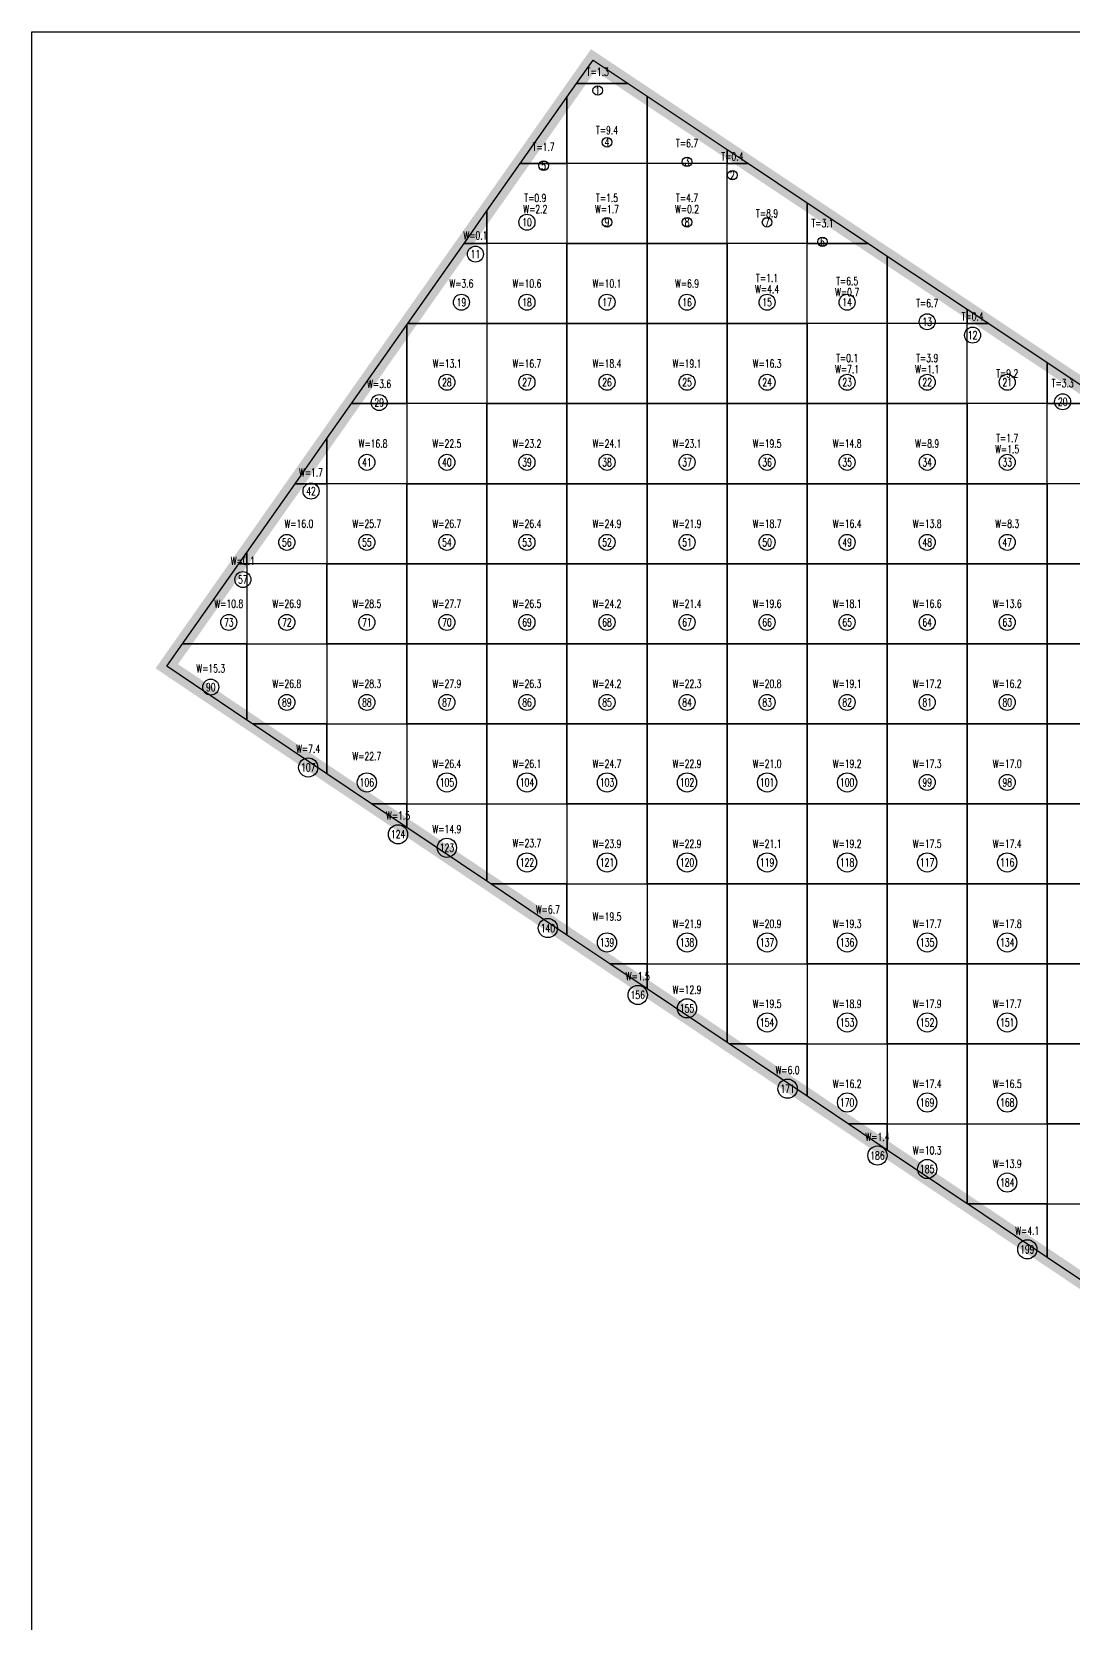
# Model space of a CAD drawing. Extents: x 4283 to 40403, y 1134 to 1764.
# Drawn here: x 7303.5 to 7368.5, y 1574.7 to 1674.1 of the extents above; entities that cross this region are included whole.
import ezdxf
from ezdxf.enums import TextEntityAlignment as Align

# ---------------------------------------------------------------- set-up
doc = ezdxf.new("R2010")
doc.units = 0
for name, color, linetype in [('tdz_6-3方格网', 2, 'Continuous'), ('tdz_6-3方格网计算', 7, 'Continuous'), ('tdz_土方计算图', 7, 'Continuous'), ('tdz_格田', 6, 'Continuous')]:
    doc.layers.add(name, color=color, linetype=linetype)
doc.styles.add('GLandNum', font='txt_____.ttf', dxfattribs={"width": 0.7, "height": 0.5})

msp = doc.modelspace()

# ---------------------------------------------------------------- linework, layer by layer
at = {"layer": 'tdz_6-3方格网', "linetype": 'Continuous'}
for points in [[(7340.716, 1670.86, 3405.156), (7337.486, 1670.86, 3405.269), (7338.517, 1672.325, 3405.199)], [(7341.888, 1670.078, 3405.134), (7341.888, 1665.86, 3405.283), (7336.888, 1665.86, 3405.661), (7336.888, 1670.009, 3405.309), (7337.486, 1670.86, 3405.269), (7340.716, 1670.86, 3405.156)], [(7336.888, 1670.009, 3405.309), (7336.888, 1665.86, 3405.661), (7333.971, 1665.86, 3405.507)], [(7346.888, 1666.747, 3405.036), (7346.888, 1665.86, 3404.977), (7341.888, 1665.86, 3405.283), (7341.888, 1670.078, 3405.134)], [(7348.22, 1665.86, 3405.01), (7346.888, 1665.86, 3404.977), (7346.888, 1666.747, 3405.036)], [(7333.971, 1665.86, 3405.507), (7336.888, 1665.86, 3405.661), (7336.888, 1660.86, 3406.066), (7331.888, 1660.86, 3406.116), (7331.888, 1662.898, 3405.648)], [(7336.888, 1665.86, 3405.661), (7336.888, 1660.86, 3406.066), (7341.888, 1660.86, 3405.89), (7341.888, 1665.86, 3405.283)], [(7341.888, 1665.86, 3405.283), (7341.888, 1660.86, 3405.89), (7346.888, 1660.86, 3405.621), (7346.888, 1665.86, 3404.977)], [(7351.888, 1663.416, 3404.938), (7351.888, 1660.86, 3405.013), (7346.888, 1660.86, 3405.621), (7346.888, 1665.86, 3404.977), (7348.22, 1665.86, 3405.01)], [(7331.888, 1662.898, 3405.648), (7331.888, 1660.86, 3406.116), (7330.456, 1660.86, 3405.744)], [(7355.725, 1660.86, 3404.864), (7351.888, 1660.86, 3405.013), (7351.888, 1663.416, 3404.938)], [(7330.456, 1660.86, 3405.744), (7331.888, 1660.86, 3406.116), (7331.888, 1655.86, 3406.341), (7326.94, 1655.86, 3405.982)], [(7331.888, 1660.86, 3406.116), (7331.888, 1655.86, 3406.341), (7336.888, 1655.86, 3406.243), (7336.888, 1660.86, 3406.066)], [(7336.888, 1660.86, 3406.066), (7336.888, 1655.86, 3406.243), (7341.888, 1655.86, 3406.257), (7341.888, 1660.86, 3405.89)], [(7341.888, 1660.86, 3405.89), (7341.888, 1655.86, 3406.257), (7346.888, 1655.86, 3406.205), (7346.888, 1660.86, 3405.621)], [(7346.888, 1660.86, 3405.621), (7346.888, 1655.86, 3406.205), (7351.888, 1655.86, 3405.971), (7351.888, 1660.86, 3405.013)], [(7356.888, 1660.085, 3404.841), (7356.888, 1655.86, 3405.266), (7351.888, 1655.86, 3405.971), (7351.888, 1660.86, 3405.013), (7355.725, 1660.86, 3404.864)], [(7361.888, 1656.753, 3404.743), (7361.888, 1655.86, 3404.684), (7356.888, 1655.86, 3405.266), (7356.888, 1660.085, 3404.841)], [(7363.229, 1655.86, 3404.717), (7361.888, 1655.86, 3404.684), (7361.888, 1656.753, 3404.743)], [(7326.888, 1655.786, 3405.986), (7326.888, 1650.86, 3406.616), (7323.425, 1650.86, 3406.22)], [(7326.94, 1655.86, 3405.982), (7331.888, 1655.86, 3406.341), (7331.888, 1650.86, 3406.517), (7326.888, 1650.86, 3406.616), (7326.888, 1655.786, 3405.986)], [(7331.888, 1655.86, 3406.341), (7331.888, 1650.86, 3406.517), (7336.888, 1650.86, 3406.578), (7336.888, 1655.86, 3406.243)], [(7336.888, 1655.86, 3406.243), (7336.888, 1650.86, 3406.578), (7341.888, 1650.86, 3406.639), (7341.888, 1655.86, 3406.257)], [(7341.888, 1655.86, 3406.257), (7341.888, 1650.86, 3406.639), (7346.888, 1650.86, 3406.499), (7346.888, 1655.86, 3406.205)], [(7346.888, 1655.86, 3406.205), (7346.888, 1650.86, 3406.499), (7351.888, 1650.86, 3406.253), (7351.888, 1655.86, 3405.971)], [(7351.888, 1655.86, 3405.971), (7351.888, 1650.86, 3406.253), (7356.888, 1650.86, 3405.887), (7356.888, 1655.86, 3405.266)], [(7356.888, 1655.86, 3405.266), (7356.888, 1650.86, 3405.887), (7361.888, 1650.86, 3405.513), (7361.888, 1655.86, 3404.684)], [(7366.888, 1653.422, 3404.646), (7366.888, 1650.86, 3404.856), (7361.888, 1650.86, 3405.513), (7361.888, 1655.86, 3404.684), (7363.229, 1655.86, 3404.717)], [(7370.734, 1650.86, 3404.571), (7366.888, 1650.86, 3404.856), (7366.888, 1653.422, 3404.646)], [(7323.425, 1650.86, 3406.22), (7326.888, 1650.86, 3406.616), (7326.888, 1645.86, 3406.82), (7321.888, 1645.86, 3406.712), (7321.888, 1648.674, 3406.324)], [(7326.888, 1650.86, 3406.616), (7326.888, 1645.86, 3406.82), (7331.888, 1645.86, 3406.821), (7331.888, 1650.86, 3406.517)], [(7331.888, 1650.86, 3406.517), (7331.888, 1645.86, 3406.821), (7336.888, 1645.86, 3406.73), (7336.888, 1650.86, 3406.578)], [(7336.888, 1650.86, 3406.578), (7336.888, 1645.86, 3406.73), (7341.888, 1645.86, 3406.624), (7341.888, 1650.86, 3406.639)], [(7341.888, 1650.86, 3406.639), (7341.888, 1645.86, 3406.624), (7346.888, 1645.86, 3406.416), (7346.888, 1650.86, 3406.499)], [(7346.888, 1650.86, 3406.499), (7346.888, 1645.86, 3406.416), (7351.888, 1645.86, 3406.209), (7351.888, 1650.86, 3406.253)], [(7351.888, 1650.86, 3406.253), (7351.888, 1645.86, 3406.209), (7356.888, 1645.86, 3406.041), (7356.888, 1650.86, 3405.887)], [(7356.888, 1650.86, 3405.887), (7356.888, 1645.86, 3406.041), (7361.888, 1645.86, 3405.77), (7361.888, 1650.86, 3405.513)], [(7361.888, 1650.86, 3405.513), (7361.888, 1645.86, 3405.77), (7366.888, 1645.86, 3405.394), (7366.888, 1650.86, 3404.856)], [(7371.888, 1650.091, 3404.548), (7371.888, 1645.86, 3405.017), (7366.888, 1645.86, 3405.394), (7366.888, 1650.86, 3404.856), (7370.734, 1650.86, 3404.571)], [(7321.888, 1648.674, 3406.324), (7321.888, 1645.86, 3406.712), (7319.91, 1645.86, 3406.458)], [(7319.91, 1645.86, 3406.458), (7321.888, 1645.86, 3406.712), (7321.888, 1640.86, 3407), (7316.888, 1640.86, 3406.796), (7316.888, 1641.562, 3406.662)], [(7321.888, 1645.86, 3406.712), (7321.888, 1640.86, 3407), (7326.888, 1640.86, 3406.912), (7326.888, 1645.86, 3406.82)], [(7326.888, 1645.86, 3406.82), (7326.888, 1640.86, 3406.912), (7331.888, 1640.86, 3406.821), (7331.888, 1645.86, 3406.821)], [(7331.888, 1645.86, 3406.821), (7331.888, 1640.86, 3406.821), (7336.888, 1640.86, 3406.73), (7336.888, 1645.86, 3406.73)], [(7336.888, 1645.86, 3406.73), (7336.888, 1640.86, 3406.73), (7341.888, 1640.86, 3406.541), (7341.888, 1645.86, 3406.624)], [(7341.888, 1645.86, 3406.624), (7341.888, 1640.86, 3406.541), (7346.888, 1640.86, 3406.334), (7346.888, 1645.86, 3406.416)], [(7346.888, 1645.86, 3406.416), (7346.888, 1640.86, 3406.334), (7351.888, 1640.86, 3406.219), (7351.888, 1645.86, 3406.209)], [(7351.888, 1645.86, 3406.209), (7351.888, 1640.86, 3406.219), (7356.888, 1640.86, 3406.114), (7356.888, 1645.86, 3406.041)], [(7356.888, 1645.86, 3406.041), (7356.888, 1640.86, 3406.114), (7361.888, 1640.86, 3406.009), (7361.888, 1645.86, 3405.77)], [(7361.888, 1645.86, 3405.77), (7361.888, 1640.86, 3406.009), (7366.888, 1640.86, 3405.652), (7366.888, 1645.86, 3405.394)], [(7366.888, 1645.86, 3405.394), (7366.888, 1640.86, 3405.652), (7371.888, 1640.86, 3405.262), (7371.888, 1645.86, 3405.017)], [(7316.394, 1640.86, 3406.695), (7316.888, 1640.86, 3406.796), (7316.888, 1635.86, 3407), (7312.879, 1635.86, 3406.933)], [(7316.888, 1641.562, 3406.662), (7316.888, 1640.86, 3406.796), (7316.394, 1640.86, 3406.695)], [(7316.888, 1640.86, 3406.796), (7316.888, 1635.86, 3407), (7321.888, 1635.86, 3407), (7321.888, 1640.86, 3407)], [(7321.888, 1640.86, 3407), (7321.888, 1635.86, 3407), (7326.888, 1635.86, 3406.912), (7326.888, 1640.86, 3406.912)], [(7326.888, 1640.86, 3406.912), (7326.888, 1635.86, 3406.912), (7331.888, 1635.86, 3406.822), (7331.888, 1640.86, 3406.821)], [(7331.888, 1640.86, 3406.821), (7331.888, 1635.86, 3406.822), (7336.888, 1635.86, 3406.666), (7336.888, 1640.86, 3406.73)], [(7336.888, 1640.86, 3406.73), (7336.888, 1635.86, 3406.666), (7341.888, 1635.86, 3406.503), (7341.888, 1640.86, 3406.541)], [(7341.888, 1640.86, 3406.541), (7341.888, 1635.86, 3406.503), (7346.888, 1635.86, 3406.398), (7346.888, 1640.86, 3406.334)], [(7346.888, 1640.86, 3406.334), (7346.888, 1635.86, 3406.398), (7351.888, 1635.86, 3406.292), (7351.888, 1640.86, 3406.219)], [(7351.888, 1640.86, 3406.219), (7351.888, 1635.86, 3406.292), (7356.888, 1635.86, 3406.16), (7356.888, 1640.86, 3406.114)], [(7356.888, 1640.86, 3406.114), (7356.888, 1635.86, 3406.16), (7361.888, 1635.86, 3406.028), (7361.888, 1640.86, 3406.009)], [(7361.888, 1640.86, 3406.009), (7361.888, 1635.86, 3406.028), (7366.888, 1635.86, 3405.916), (7366.888, 1640.86, 3405.652)], [(7366.888, 1640.86, 3405.652), (7366.888, 1635.86, 3405.916), (7371.888, 1635.86, 3405.521), (7371.888, 1640.86, 3405.262)], [(7312.879, 1635.86, 3406.933), (7316.888, 1635.86, 3407), (7316.888, 1631.092, 3406.891), (7311.888, 1634.451, 3407)], [(7316.888, 1631.092, 3406.891), (7316.888, 1635.86, 3407), (7321.888, 1635.86, 3407), (7321.888, 1630.86, 3406.902), (7317.234, 1630.86, 3406.883)], [(7321.888, 1635.86, 3407), (7321.888, 1630.86, 3406.902), (7326.888, 1630.86, 3406.914), (7326.888, 1635.86, 3406.912)], [(7326.888, 1635.86, 3406.912), (7326.888, 1630.86, 3406.914), (7331.888, 1630.86, 3406.791), (7331.888, 1635.86, 3406.822)], [(7331.888, 1635.86, 3406.822), (7331.888, 1630.86, 3406.791), (7336.888, 1630.86, 3406.673), (7336.888, 1635.86, 3406.666)], [(7336.888, 1635.86, 3406.666), (7336.888, 1630.86, 3406.673), (7341.888, 1630.86, 3406.541), (7341.888, 1635.86, 3406.503)], [(7341.888, 1635.86, 3406.503), (7341.888, 1630.86, 3406.541), (7346.888, 1630.86, 3406.409), (7346.888, 1635.86, 3406.398)], [(7346.888, 1635.86, 3406.398), (7346.888, 1630.86, 3406.409), (7351.888, 1630.86, 3406.277), (7351.888, 1635.86, 3406.292)], [(7351.888, 1635.86, 3406.292), (7351.888, 1630.86, 3406.277), (7356.888, 1630.86, 3406.145), (7356.888, 1635.86, 3406.16)], [(7356.888, 1635.86, 3406.16), (7356.888, 1630.86, 3406.145), (7361.888, 1630.86, 3406.013), (7361.888, 1635.86, 3406.028)], [(7361.888, 1635.86, 3406.028), (7361.888, 1630.86, 3406.013), (7366.888, 1630.86, 3406), (7366.888, 1635.86, 3405.916)], [(7366.888, 1635.86, 3405.916), (7366.888, 1630.86, 3406), (7371.888, 1630.86, 3405.798), (7371.888, 1635.86, 3405.521)], [(7317.234, 1630.86, 3406.883), (7321.888, 1630.86, 3406.902), (7321.888, 1627.734, 3406.782)], [(7321.888, 1627.734, 3406.782), (7321.888, 1630.86, 3406.902), (7326.888, 1630.86, 3406.914), (7326.888, 1625.86, 3406.686), (7324.678, 1625.86, 3406.721)], [(7326.888, 1630.86, 3406.914), (7326.888, 1625.86, 3406.686), (7331.888, 1625.86, 3406.728), (7331.888, 1630.86, 3406.791)], [(7331.888, 1630.86, 3406.791), (7331.888, 1625.86, 3406.728), (7336.888, 1625.86, 3406.658), (7336.888, 1630.86, 3406.673)], [(7336.888, 1630.86, 3406.673), (7336.888, 1625.86, 3406.658), (7341.888, 1625.86, 3406.526), (7341.888, 1630.86, 3406.541)], [(7341.888, 1630.86, 3406.541), (7341.888, 1625.86, 3406.526), (7346.888, 1625.86, 3406.394), (7346.888, 1630.86, 3406.409)], [(7346.888, 1630.86, 3406.409), (7346.888, 1625.86, 3406.394), (7351.888, 1625.86, 3406.262), (7351.888, 1630.86, 3406.277)], [(7351.888, 1630.86, 3406.277), (7351.888, 1625.86, 3406.262), (7356.888, 1625.86, 3406.13), (7356.888, 1630.86, 3406.145)], [(7356.888, 1630.86, 3406.145), (7356.888, 1625.86, 3406.13), (7361.888, 1625.86, 3406), (7361.888, 1630.86, 3406.013)], [(7361.888, 1630.86, 3406.013), (7361.888, 1625.86, 3406), (7366.888, 1625.86, 3406), (7366.888, 1630.86, 3406)], [(7366.888, 1630.86, 3406), (7366.888, 1625.86, 3406), (7371.888, 1625.86, 3405.958), (7371.888, 1630.86, 3405.798)], [(7324.678, 1625.86, 3406.721), (7326.888, 1625.86, 3406.686), (7326.888, 1624.376, 3406.672)], [(7326.888, 1624.376, 3406.672), (7326.888, 1625.86, 3406.686), (7331.888, 1625.86, 3406.728), (7331.888, 1621.017, 3406.563)], [(7331.888, 1621.017, 3406.563), (7331.888, 1625.86, 3406.728), (7336.888, 1625.86, 3406.658), (7336.888, 1620.86, 3406.507), (7332.122, 1620.86, 3406.558)], [(7336.888, 1625.86, 3406.658), (7336.888, 1620.86, 3406.507), (7341.888, 1620.86, 3406.512), (7341.888, 1625.86, 3406.526)], [(7341.888, 1625.86, 3406.526), (7341.888, 1620.86, 3406.512), (7346.888, 1620.86, 3406.38), (7346.888, 1625.86, 3406.394)], [(7346.888, 1625.86, 3406.394), (7346.888, 1620.86, 3406.38), (7351.888, 1620.86, 3406.248), (7351.888, 1625.86, 3406.262)], [(7351.888, 1625.86, 3406.262), (7351.888, 1620.86, 3406.248), (7356.888, 1620.86, 3406.116), (7356.888, 1625.86, 3406.13)], [(7356.888, 1625.86, 3406.13), (7356.888, 1620.86, 3406.116), (7361.888, 1620.86, 3406), (7361.888, 1625.86, 3406)], [(7361.888, 1625.86, 3406), (7361.888, 1620.86, 3406), (7366.888, 1620.86, 3406), (7366.888, 1625.86, 3406)], [(7366.888, 1625.86, 3406), (7366.888, 1620.86, 3406), (7371.888, 1620.86, 3406), (7371.888, 1625.86, 3405.958)], [(7332.122, 1620.86, 3406.558), (7336.888, 1620.86, 3406.507), (7336.888, 1617.659, 3406.454)], [(7336.888, 1617.659, 3406.454), (7336.888, 1620.86, 3406.507), (7341.888, 1620.86, 3406.512), (7341.888, 1615.86, 3406.359), (7339.566, 1615.86, 3406.395)], [(7341.888, 1620.86, 3406.512), (7341.888, 1615.86, 3406.359), (7346.888, 1615.86, 3406.333), (7346.888, 1620.86, 3406.38)], [(7346.888, 1620.86, 3406.38), (7346.888, 1615.86, 3406.333), (7351.888, 1615.86, 3406.233), (7351.888, 1620.86, 3406.248)], [(7351.888, 1620.86, 3406.248), (7351.888, 1615.86, 3406.233), (7356.888, 1615.86, 3406.101), (7356.888, 1620.86, 3406.116)], [(7356.888, 1620.86, 3406.116), (7356.888, 1615.86, 3406.101), (7361.888, 1615.86, 3406), (7361.888, 1620.86, 3406)], [(7361.888, 1620.86, 3406), (7361.888, 1615.86, 3406), (7366.888, 1615.86, 3406), (7366.888, 1620.86, 3406)], [(7366.888, 1620.86, 3406), (7366.888, 1615.86, 3406), (7371.888, 1615.86, 3405.95), (7371.888, 1620.86, 3406)], [(7339.566, 1615.86, 3406.395), (7341.888, 1615.86, 3406.359), (7341.888, 1614.3, 3406.345)], [(7341.888, 1614.3, 3406.345), (7341.888, 1615.86, 3406.359), (7346.888, 1615.86, 3406.333), (7346.888, 1610.942, 3406.235)], [(7346.888, 1610.942, 3406.235), (7346.888, 1615.86, 3406.333), (7351.888, 1615.86, 3406.233), (7351.888, 1610.86, 3406.156), (7347.01, 1610.86, 3406.233)], [(7351.888, 1615.86, 3406.233), (7351.888, 1610.86, 3406.156), (7356.888, 1610.86, 3406.086), (7356.888, 1615.86, 3406.101)], [(7356.888, 1615.86, 3406.101), (7356.888, 1610.86, 3406.086), (7361.888, 1610.86, 3406), (7361.888, 1615.86, 3406)], [(7361.888, 1615.86, 3406), (7361.888, 1610.86, 3406), (7366.888, 1610.86, 3405.928), (7366.888, 1615.86, 3406)], [(7366.888, 1615.86, 3406), (7366.888, 1610.86, 3405.928), (7371.888, 1610.86, 3405.819), (7371.888, 1615.86, 3405.95)], [(7347.01, 1610.86, 3406.233), (7351.888, 1610.86, 3406.156), (7351.888, 1607.583, 3406.126)], [(7351.888, 1607.583, 3406.126), (7351.888, 1610.86, 3406.156), (7356.888, 1610.86, 3406.086), (7356.888, 1605.86, 3406.032), (7354.454, 1605.86, 3406.07)], [(7356.888, 1610.86, 3406.086), (7356.888, 1605.86, 3406.032), (7361.888, 1605.86, 3405.917), (7361.888, 1610.86, 3406)], [(7361.888, 1610.86, 3406), (7361.888, 1605.86, 3405.917), (7366.888, 1605.86, 3405.808), (7366.888, 1610.86, 3405.928)], [(7366.888, 1610.86, 3405.928), (7366.888, 1605.86, 3405.808), (7371.888, 1605.86, 3405.7), (7371.888, 1610.86, 3405.819)], [(7354.454, 1605.86, 3406.07), (7356.888, 1605.86, 3406.032), (7356.888, 1604.225, 3406.017)], [(7356.888, 1604.225, 3406.017), (7356.888, 1605.86, 3406.032), (7361.888, 1605.86, 3405.917), (7361.888, 1600.867, 3405.812)], [(7361.888, 1600.867, 3405.812), (7361.888, 1605.86, 3405.917), (7366.888, 1605.86, 3405.808), (7366.888, 1600.86, 3405.69), (7361.898, 1600.86, 3405.812)], [(7366.888, 1605.86, 3405.808), (7366.888, 1600.86, 3405.69), (7371.888, 1600.86, 3405.58), (7371.888, 1605.86, 3405.7)], [(7361.898, 1600.86, 3405.812), (7366.888, 1600.86, 3405.69), (7366.888, 1597.508, 3405.621)], [(7366.888, 1597.508, 3405.621), (7366.888, 1600.86, 3405.69), (7371.888, 1600.86, 3405.58), (7371.888, 1595.86, 3405.465), (7369.342, 1595.86, 3405.527)]]:
    msp.add_polyline3d(points, close=True, dxfattribs=at)
at = {"layer": 'tdz_6-3方格网计算', "color": 7, "linetype": 'Continuous'}
for centre, radius in [((7338.809, 1670.426), 0.3), ((7339.388, 1667.193), 0.3), ((7335.43, 1665.731), 0.3), ((7344.388, 1665.97), 0.3), ((7347.221, 1665.137), 0.3), ((7334.388, 1662.193), 0.5), ((7339.388, 1662.193), 0.3), ((7344.388, 1662.193), 0.3), ((7349.388, 1662.193), 0.3), ((7331.172, 1660.203), 0.5), ((7352.847, 1660.971), 0.3), ((7330.293, 1657.193), 0.5), ((7334.388, 1657.193), 0.5), ((7339.388, 1657.193), 0.5), ((7344.388, 1657.193), 0.5), ((7349.388, 1657.193), 0.5), ((7354.388, 1657.193), 0.5), ((7359.388, 1655.973), 0.5), ((7362.224, 1655.14), 0.5), ((7329.388, 1652.193), 0.5), ((7334.388, 1652.193), 0.5), ((7339.388, 1652.193), 0.5), ((7344.388, 1652.193), 0.5), ((7349.388, 1652.193), 0.5), ((7354.388, 1652.193), 0.5), ((7359.388, 1652.193), 0.5), ((7364.388, 1652.193), 0.5), ((7325.157, 1650.925), 0.5), ((7367.85, 1650.974), 0.5), ((7324.388, 1647.193), 0.5), ((7329.388, 1647.193), 0.5), ((7334.388, 1647.193), 0.5), ((7339.388, 1647.193), 0.5), ((7344.388, 1647.193), 0.5), ((7349.388, 1647.193), 0.5), ((7354.388, 1647.193), 0.5), ((7359.388, 1647.193), 0.5), ((7364.388, 1647.193), 0.5), ((7320.899, 1645.397), 0.5), ((7319.388, 1642.193), 0.5), ((7324.388, 1642.193), 0.5), ((7329.388, 1642.193), 0.5), ((7334.388, 1642.193), 0.5), ((7339.388, 1642.193), 0.5), ((7344.388, 1642.193), 0.5), ((7349.388, 1642.193), 0.5), ((7354.388, 1642.193), 0.5), ((7359.388, 1642.193), 0.5), ((7364.388, 1642.193), 0.5), ((7316.641, 1639.869), 0.5), ((7315.763, 1637.193), 0.5), ((7319.388, 1637.193), 0.5), ((7324.388, 1637.193), 0.5), ((7329.388, 1637.193), 0.5), ((7334.388, 1637.193), 0.5), ((7339.388, 1637.193), 0.5), ((7344.388, 1637.193), 0.5), ((7349.388, 1637.193), 0.5), ((7354.388, 1637.193), 0.5), ((7359.388, 1637.193), 0.5), ((7364.388, 1637.193), 0.5), ((7314.636, 1633.149), 0.5), ((7319.388, 1632.193), 0.5), ((7324.388, 1632.193), 0.5), ((7329.388, 1632.193), 0.5), ((7334.388, 1632.193), 0.5), ((7339.388, 1632.193), 0.5), ((7344.388, 1632.193), 0.5), ((7349.388, 1632.193), 0.5), ((7354.388, 1632.193), 0.5), ((7359.388, 1632.193), 0.5), ((7364.388, 1632.193), 0.5), ((7320.725, 1628.13), 0.6), ((7324.388, 1627.193), 0.6), ((7329.388, 1627.193), 0.6), ((7334.388, 1627.193), 0.6), ((7339.388, 1627.193), 0.6), ((7344.388, 1627.193), 0.6), ((7349.388, 1627.193), 0.6), ((7354.388, 1627.193), 0.6), ((7359.388, 1627.193), 0.5), ((7364.388, 1627.193), 0.5), ((7326.336, 1623.951), 0.6), ((7329.388, 1623.111), 0.6), ((7334.388, 1622.193), 0.6), ((7339.388, 1622.193), 0.6), ((7344.388, 1622.193), 0.6), ((7349.388, 1622.193), 0.6), ((7354.388, 1622.193), 0.6), ((7359.388, 1622.193), 0.6), ((7364.388, 1622.193), 0.6), ((7335.697, 1618.093), 0.6), ((7339.388, 1617.193), 0.6), ((7344.388, 1617.193), 0.6), ((7349.388, 1617.193), 0.6), ((7354.388, 1617.193), 0.6), ((7359.388, 1617.193), 0.6), ((7364.388, 1617.193), 0.6), ((7341.308, 1613.913), 0.6), ((7344.388, 1613.074), 0.6), ((7349.388, 1612.193), 0.6), ((7354.388, 1612.193), 0.6), ((7359.388, 1612.193), 0.6), ((7364.388, 1612.193), 0.6), ((7350.669, 1608.055), 0.6), ((7354.388, 1607.193), 0.6), ((7359.388, 1607.193), 0.6), ((7364.388, 1607.193), 0.6), ((7356.28, 1603.876), 0.6), ((7359.388, 1603.036), 0.6), ((7364.388, 1602.193), 0.6), ((7365.641, 1598.017), 0.6)]:
    msp.add_circle(centre, radius, dxfattribs=at)
at = {"layer": 'tdz_土方计算图', "linetype": 'Continuous'}
for points in [[(7303.46, 1674.092), (7433.46, 1674.092)], [(7303.46, 1514.092), (7303.46, 1514.092), (7303.46, 1674.092), (7303.46, 1674.092)]]:
    msp.add_lwpolyline(points, dxfattribs=at)
at = {"layer": 'tdz_格田', "linetype": 'Continuous', "lineweight": 60, "const_width": 1}
msp.add_lwpolyline([(7311.888, 1634.451), (7338.517, 1672.325), (7384.469, 1641.709), (7425.032, 1599.186), (7399.118, 1575.86), (7311.888, 1634.451)], close=True, dxfattribs=at)

# ---------------------------------------------------------------- texts
at = {"layer": 'tdz_6-3方格网计算', "color": 2, "linetype": 'Continuous', "style": 'GLandNum', "width": 0.7}
for s, p in [('T=1.3', (7338.809, 1671.592)), ('T=9.4', (7339.388, 1667.952)), ('T=1.7', (7335.43, 1666.897)), ('T=6.7', (7344.388, 1667.136)), ('T=0.4', (7347.221, 1666.304)), ('T=0.9', (7334.909, 1663.71)), ('T=1.5', (7339.388, 1663.71)), ('T=4.7', (7344.388, 1663.71)), ('T=8.9', (7349.388, 1662.749)), ('T=3.1', (7352.847, 1662.138)), ('T=1.1', (7349.388, 1658.71)), ('T=6.5', (7354.388, 1658.516)), ('T=6.7', (7359.388, 1657.139)), ('T=0.4', (7362.224, 1656.307)), ('T=0.1', (7354.388, 1653.71)), ('T=3.9', (7359.388, 1653.71)), ('T=9.2', (7364.388, 1652.75)), ('T=3.3', (7367.85, 1652.141)), ('T=1.7', (7364.388, 1648.71))]:
    msp.add_text(s, height=0.5, dxfattribs=at).set_placement(p, align=Align.MIDDLE_CENTER)
at = {"layer": 'tdz_6-3方格网计算', "color": 7, "linetype": 'Continuous', "style": 'GLandNum', "width": 0.7}
for s, p in [('1', (7338.809, 1670.426)), ('4', (7339.388, 1667.193)), ('5', (7335.43, 1665.731)), ('3', (7344.388, 1665.97)), ('2', (7347.221, 1665.137)), ('10', (7334.388, 1662.193)), ('9', (7339.388, 1662.193)), ('8', (7344.388, 1662.193)), ('7', (7349.388, 1662.193)), ('6', (7352.847, 1660.971)), ('11', (7331.172, 1660.203)), ('19', (7330.293, 1657.193)), ('18', (7334.388, 1657.193)), ('17', (7339.388, 1657.193)), ('16', (7344.388, 1657.193)), ('15', (7349.388, 1657.193)), ('14', (7354.388, 1657.193)), ('13', (7359.388, 1655.973)), ('12', (7362.224, 1655.14)), ('28', (7329.388, 1652.193)), ('27', (7334.388, 1652.193)), ('26', (7339.388, 1652.193)), ('25', (7344.388, 1652.193)), ('24', (7349.388, 1652.193)), ('23', (7354.388, 1652.193)), ('22', (7359.388, 1652.193)), ('21', (7364.388, 1652.193)), ('29', (7325.157, 1650.925)), ('20', (7367.85, 1650.974)), ('41', (7324.388, 1647.193)), ('40', (7329.388, 1647.193)), ('39', (7334.388, 1647.193)), ('38', (7339.388, 1647.193)), ('37', (7344.388, 1647.193)), ('36', (7349.388, 1647.193)), ('35', (7354.388, 1647.193)), ('34', (7359.388, 1647.193)), ('33', (7364.388, 1647.193)), ('42', (7320.899, 1645.397)), ('56', (7319.388, 1642.193)), ('55', (7324.388, 1642.193)), ('54', (7329.388, 1642.193)), ('53', (7334.388, 1642.193)), ('52', (7339.388, 1642.193)), ('51', (7344.388, 1642.193)), ('50', (7349.388, 1642.193)), ('49', (7354.388, 1642.193)), ('48', (7359.388, 1642.193)), ('47', (7364.388, 1642.193)), ('57', (7316.641, 1639.869)), ('73', (7315.763, 1637.193)), ('72', (7319.388, 1637.193)), ('71', (7324.388, 1637.193)), ('70', (7329.388, 1637.193)), ('69', (7334.388, 1637.193)), ('68', (7339.388, 1637.193)), ('67', (7344.388, 1637.193)), ('66', (7349.388, 1637.193)), ('65', (7354.388, 1637.193)), ('64', (7359.388, 1637.193)), ('63', (7364.388, 1637.193)), ('90', (7314.636, 1633.149)), ('89', (7319.388, 1632.193)), ('88', (7324.388, 1632.193)), ('87', (7329.388, 1632.193)), ('86', (7334.388, 1632.193)), ('85', (7339.388, 1632.193)), ('84', (7344.388, 1632.193)), ('83', (7349.388, 1632.193)), ('82', (7354.388, 1632.193)), ('81', (7359.388, 1632.193)), ('80', (7364.388, 1632.193)), ('107', (7320.725, 1628.13)), ('106', (7324.388, 1627.193)), ('105', (7329.388, 1627.193)), ('104', (7334.388, 1627.193)), ('103', (7339.388, 1627.193)), ('102', (7344.388, 1627.193)), ('101', (7349.388, 1627.193)), ('100', (7354.388, 1627.193)), ('99', (7359.388, 1627.193)), ('98', (7364.388, 1627.193)), ('124', (7326.336, 1623.951)), ('123', (7329.388, 1623.111)), ('122', (7334.388, 1622.193)), ('121', (7339.388, 1622.193)), ('120', (7344.388, 1622.193)), ('119', (7349.388, 1622.193)), ('118', (7354.388, 1622.193)), ('117', (7359.388, 1622.193)), ('116', (7364.388, 1622.193)), ('140', (7335.697, 1618.093)), ('139', (7339.388, 1617.193)), ('138', (7344.388, 1617.193)), ('137', (7349.388, 1617.193)), ('136', (7354.388, 1617.193)), ('135', (7359.388, 1617.193)), ('134', (7364.388, 1617.193)), ('156', (7341.308, 1613.913)), ('155', (7344.388, 1613.074)), ('154', (7349.388, 1612.193)), ('153', (7354.388, 1612.193)), ('152', (7359.388, 1612.193)), ('151', (7364.388, 1612.193)), ('171', (7350.669, 1608.055)), ('170', (7354.388, 1607.193)), ('169', (7359.388, 1607.193)), ('168', (7364.388, 1607.193)), ('186', (7356.28, 1603.876)), ('185', (7359.388, 1603.036)), ('184', (7364.388, 1602.193)), ('199', (7365.641, 1598.017))]:
    msp.add_text(s, height=0.5, dxfattribs=at).set_placement(p, align=Align.MIDDLE_CENTER)
at = {"layer": 'tdz_6-3方格网计算', "color": 173, "linetype": 'Continuous', "style": 'GLandNum', "width": 0.7}
for s, p in [('W=2.2', (7334.909, 1663.01)), ('W=1.7', (7339.388, 1663.01)), ('W=0.2', (7344.388, 1663.01)), ('W=0.1', (7331.172, 1661.369)), ('W=3.6', (7330.293, 1658.36)), ('W=10.6', (7334.388, 1658.36)), ('W=10.1', (7339.388, 1658.36)), ('W=6.9', (7344.388, 1658.36)), ('W=4.4', (7349.388, 1658.01)), ('W=0.7', (7354.388, 1657.816)), ('W=13.1', (7329.401, 1653.36)), ('W=16.7', (7334.388, 1653.36)), ('W=18.4', (7339.388, 1653.36)), ('W=19.1', (7344.388, 1653.36)), ('W=16.3', (7349.388, 1653.36)), ('W=7.1', (7354.388, 1653.01)), ('W=1.1', (7359.388, 1653.01)), ('W=3.6', (7325.157, 1652.091)), ('W=16.8', (7324.773, 1648.36)), ('W=22.5', (7329.388, 1648.36)), ('W=23.2', (7334.388, 1648.36)), ('W=24.1', (7339.388, 1648.36)), ('W=23.1', (7344.388, 1648.36)), ('W=19.5', (7349.388, 1648.36)), ('W=14.8', (7354.388, 1648.36)), ('W=8.9', (7359.388, 1648.36)), ('W=1.5', (7364.388, 1648.01)), ('W=1.7', (7320.899, 1646.563)), ('W=16.0', (7320.144, 1643.36)), ('W=25.7', (7324.388, 1643.36)), ('W=26.7', (7329.388, 1643.36)), ('W=26.4', (7334.388, 1643.36)), ('W=24.9', (7339.388, 1643.36)), ('W=21.9', (7344.388, 1643.36)), ('W=18.7', (7349.388, 1643.36)), ('W=16.4', (7354.388, 1643.36)), ('W=13.8', (7359.388, 1643.36)), ('W=8.3', (7364.388, 1643.36)), ('W=0.1', (7316.641, 1641.036)), ('W=10.8', (7315.763, 1638.36)), ('W=26.9', (7319.388, 1638.36)), ('W=28.5', (7324.388, 1638.36)), ('W=27.7', (7329.388, 1638.36)), ('W=26.5', (7334.388, 1638.36)), ('W=24.2', (7339.388, 1638.36)), ('W=21.4', (7344.388, 1638.36)), ('W=19.6', (7349.388, 1638.36)), ('W=18.1', (7354.388, 1638.36)), ('W=16.6', (7359.388, 1638.36)), ('W=13.6', (7364.388, 1638.36)), ('W=15.3', (7314.636, 1634.316)), ('W=26.8', (7319.388, 1633.36)), ('W=28.3', (7324.388, 1633.36)), ('W=27.9', (7329.388, 1633.36)), ('W=26.3', (7334.388, 1633.36)), ('W=24.2', (7339.388, 1633.36)), ('W=22.3', (7344.388, 1633.36)), ('W=20.8', (7349.388, 1633.36)), ('W=19.1', (7354.388, 1633.36)), ('W=17.2', (7359.388, 1633.36)), ('W=16.2', (7364.388, 1633.36)), ('W=7.4', (7320.725, 1629.297)), ('W=22.7', (7324.388, 1628.828)), ('W=26.4', (7329.388, 1628.36)), ('W=26.1', (7334.388, 1628.36)), ('W=24.7', (7339.388, 1628.36)), ('W=22.9', (7344.388, 1628.36)), ('W=21.0', (7349.388, 1628.36)), ('W=19.2', (7354.388, 1628.36)), ('W=17.3', (7359.388, 1628.36)), ('W=17.0', (7364.388, 1628.36)), ('W=1.5', (7326.336, 1625.118)), ('W=14.9', (7329.388, 1624.278)), ('W=23.7', (7334.388, 1623.399)), ('W=23.9', (7339.388, 1623.36)), ('W=22.9', (7344.388, 1623.36)), ('W=21.1', (7349.388, 1623.36)), ('W=19.2', (7354.388, 1623.36)), ('W=17.5', (7359.388, 1623.36)), ('W=17.4', (7364.388, 1623.36)), ('W=6.7', (7335.697, 1619.259)), ('W=19.5', (7339.388, 1618.81)), ('W=21.9', (7344.388, 1618.36)), ('W=20.9', (7349.388, 1618.36)), ('W=19.3', (7354.388, 1618.36)), ('W=17.7', (7359.388, 1618.36)), ('W=17.8', (7364.388, 1618.36)), ('W=1.5', (7341.308, 1615.08)), ('W=12.9', (7344.388, 1614.24)), ('W=19.5', (7349.388, 1613.36)), ('W=18.9', (7354.388, 1613.36)), ('W=17.9', (7359.388, 1613.36)), ('W=17.7', (7364.388, 1613.36)), ('W=6.0', (7350.669, 1609.222)), ('W=16.2', (7354.388, 1608.36)), ('W=17.4', (7359.388, 1608.36)), ('W=16.5', (7364.388, 1608.36)), ('W=1.4', (7356.28, 1605.042)), ('W=10.3', (7359.388, 1604.203)), ('W=13.9', (7364.388, 1603.36)), ('W=4.1', (7365.641, 1599.184))]:
    msp.add_text(s, height=0.5, dxfattribs=at).set_placement(p, align=Align.MIDDLE_CENTER)

doc.saveas('drawing.dxf')
